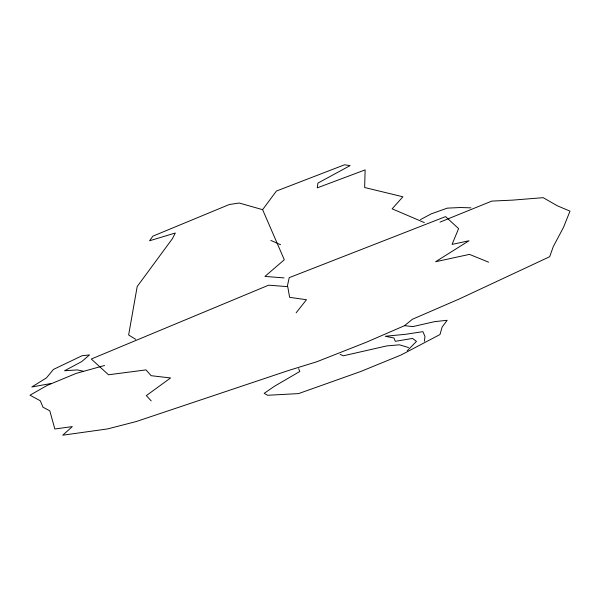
<?xml version="1.0" encoding="UTF-8"?>
<svg xmlns="http://www.w3.org/2000/svg" width="600" height="600" viewBox="0 0 600 600"><rect width="100%" height="100%" fill="white"/><g stroke="black" fill="none" stroke-linecap="round" stroke-linejoin="round"><path stroke-width="0.9" d="M424.35 341.303L424.98 336.54L422.918 331.65L405.548 334.29L385.268 336.27L393.908 337.972L395.325 341.325L412.582 338.43L416.475 341.4L407.228 350.76M287.415 285.892L289.222 277.665L445.59 216.615L458.588 228.623L452.055 244.417L468.99 240.75L435.607 261.728L469.47 254.385L488.603 262.17M284.048 277.905L264.938 276.42L284.303 259.77L262.612 209.663L276.39 191.062L344.498 164.805L350.115 165.6L317.91 183.105L317.28 187.86L365.13 169.898L364.65 187.515L402.893 196.785L392.145 208.837L424.35 222.585M296.153 312.803L306.465 299.722L289.62 297.345L287.745 286.665L268.635 285.18L91.275 359.025L108.488 374.775L146.025 369.892L151.125 375.697L170.558 377.955L146.34 395.618L151.215 400.905M104.573 365.498L76.215 373.373L47.017 385.485L30 395.205L40.275 400.77L42.998 407.213L49.807 410.835L54.84 428.993L72.308 426.607L62.738 435.195L107.61 428.918L136.178 421.56L288.803 370.403L316.83 361.755L366.623 342.12L404.55 325.665L412.403 319.26L459.27 298.98L549.66 256.733L553.298 246.577L563.58 227.197L570 211.14L557.138 205.695L543.188 197.67L512.55 200.13L491.827 201.09L439.995 222.127M420.457 219.615L431.228 213.862L447.285 208.132L460.23 207.532L470.918 207.833M51.435 383.445L31.807 386.978L46.447 377.895L53.43 369.435L81.983 355.77L89.535 354.9L81.787 361.56L64.552 370.763L77.392 369.907L83.227 371.212M404.55 325.665L412.86 326.595L434.535 321.66L447.158 320.288L442.11 327.09L439.98 334.538L401.092 354.983L360.577 371.558L298.605 393.585L267.638 395.28L264.18 393.338L274.403 386.295L299.82 371.468L298.62 368.632M262.612 209.663L239.197 203.017L229.275 204.525L152.88 236.153L149.55 240.772L175.312 233.017L172.417 238.665L137.197 286.515L128.632 334.972L135.773 339.375M408.51 347.543L399.435 344.812L386.707 345.923L343.358 355.8L340.118 354.375M270.847 240.435L280.575 244.71"/></g></svg>
